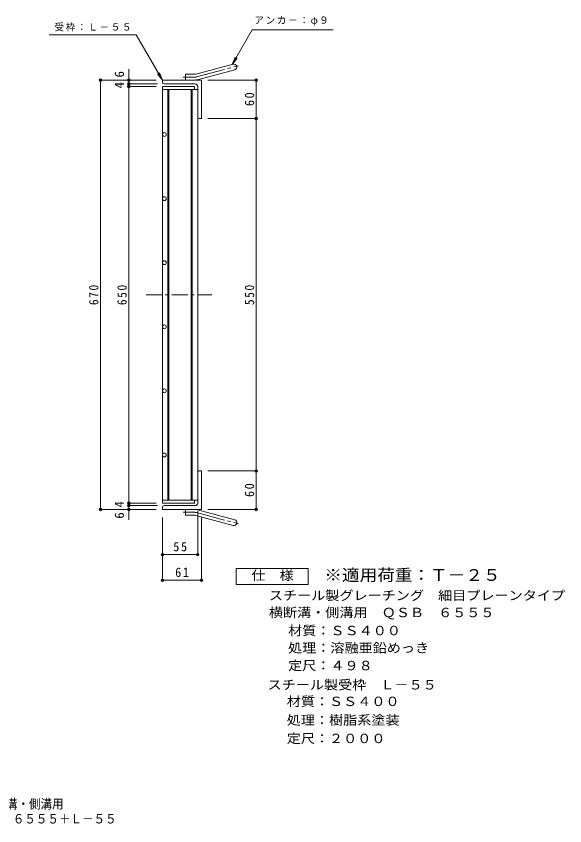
# Model space of a CAD drawing. Units: millimetres at full size, sheet at 1:5. Extents: x -890 to 894, y -688 to 677.
# Drawn here: x 38 to 894, y -688 to 576 of the extents above; entities that cross this region are included whole.
import ezdxf
from ezdxf.enums import TextEntityAlignment as Align

# ---------------------------------------------------------------- set-up
doc = ezdxf.new("R2010")
doc.units = ezdxf.units.MM
doc.header["$LTSCALE"] = 5
doc.header["$PDMODE"] = 32
doc.header["$PDSIZE"] = 4
doc.linetypes.add('CHAIN1', pattern=[8, 5, -1, 1, -1])
doc.linetypes.add('CHAIN2', pattern=[12, 9, -1, 1, -1])
for name, color, linetype, lineweight in [('B-1', 2, 'Continuous', 9), ('B-2', 3, 'Continuous', 9), ('B-4', 7, 'Continuous', 9), ('F-4_F-4ﾚｲﾔ', 2, 'Continuous', 9)]:
    doc.layers.add(name, color=color, linetype=linetype, lineweight=lineweight)
doc.layers.add('F-5_F-5ﾚｲﾔ', color=2, linetype='Continuous')
doc.styles.add('ＭＳ ゴシック', font='')
doc.styles.get('ＭＳ ゴシック').set_extended_font_data('MS Gothic')

msp = doc.modelspace()

# ---------------------------------------------------------------- linework, layer by layer
at = {"layer": 'B-1'}
for p, q in [((318.73, 485.252), (376.921, 500.844)), ((302.586, 475.945), (302.586, 484.945)), ((316.401, 484.945), (302.586, 484.945)), ((321.06, 476.559), (379.251, 492.151)), ((266.586, 472.445), (266.586, 475.945)), ((327.586, 475.945), (266.586, 475.945)), ((317.586, 469.945), (269.086, 469.945)), ((327.586, 475.945), (327.586, 415.945)), ((321.586, 465.945), (321.586, 418.445)), ((324.086, 415.945), (327.586, 415.945)), ((321.586, -184.054), (321.586, -136.554)), ((324.086, -134.054), (327.586, -134.054)), ((327.586, -194.054), (327.586, -134.054)), ((317.586, -188.054), (269.086, -188.054)), ((266.586, -190.554), (266.586, -194.054)), ((327.586, -194.054), (266.586, -194.054)), ((302.586, -194.054), (302.586, -203.054)), ((321.06, -194.668), (379.251, -210.26)), ((316.401, -203.054), (302.586, -203.054)), ((318.73, -203.361), (376.921, -218.953))]:
    msp.add_line(p, q, dxfattribs=at)
at = {"layer": 'B-1', "linetype": 'CHAIN2'}
for p, q in [((319.895, 480.905), (385.062, 498.367)), ((316.401, 480.445), (298.781, 480.445)), ((316.401, -198.554), (298.781, -198.554)), ((319.895, -199.014), (385.062, -216.476))]:
    msp.add_line(p, q, dxfattribs=at)
at = {"layer": 'B-1'}
for centre, radius, start, end in [((378.086, 496.497), 4.5, 285.00014, 104.99991), ((316.401, 493.945), 9, 270, 285.00002), ((269.086, 472.445), 2.5, 180, 270), ((316.401, 493.945), 18, 270, 285), ((317.586, 465.945), 4, 0, 90), ((324.086, 418.445), 2.5, 180, 270), ((324.086, -136.554), 2.5, 90, 180), ((269.086, -190.554), 2.5, 90, 180), ((317.586, -184.054), 4, 270, 0), ((316.401, -212.054), 18, 75, 90), ((316.401, -212.054), 9, 74.99998, 90), ((378.086, -214.606), 4.5, 255.00009, 74.99986)]:
    msp.add_arc(centre, radius, start, end, dxfattribs=at)
at = {"layer": 'B-1', "linetype": 'CHAIN2'}
for centre, start, end in [((316.401, 493.945), 270, 284.99995), ((316.401, -212.054), 75.00005, 90)]:
    msp.add_arc(centre, 13.5, start, end, dxfattribs=at)
at = {"layer": 'B-2'}
for p, q in [((266.586, 465.945), (316.586, 465.945)), ((266.586, 465.945), (266.586, -184.054)), ((266.586, 461.445), (321.586, 461.445)), ((275.086, 461.445), (275.086, -179.554)), ((276.586, 461.445), (276.586, -179.554)), ((311.586, 461.445), (311.586, -179.554)), ((313.086, 461.445), (313.086, -179.554)), ((316.586, 465.945), (316.586, 461.445)), ((321.586, 461.445), (321.586, -179.554)), ((266.586, -179.554), (321.586, -179.554)), ((266.586, -184.054), (316.586, -184.054)), ((316.586, -184.054), (316.586, -179.554))]:
    msp.add_line(p, q, dxfattribs=at)
at = {"layer": 'B-2', "linetype": 'CHAIN1'}
msp.add_line((241.041, 140.946), (343.527, 140.946), dxfattribs=at)
at = {"layer": 'B-2'}
for centre in [(269.586, 390.945), (269.586, 290.945), (269.586, 190.945), (269.586, 90.945), (269.586, -9.055), (269.586, -109.055)]:
    msp.add_circle(centre, 3, dxfattribs=at)
at = {"layer": 'B-4'}
for p, q in [((89.992, 546.545), (225.825, 546.545)), ((266.586, 475.945), (225.825, 546.545)), ((375.336, 500.395), (406.624, 554.586)), ((406.624, 554.586), (532.97, 554.586)), ((375.336, 500.395), (380.119, 511.943)), ((375.336, 500.395), (382.945, 510.311)), ((214.045, 492.798), (214.045, 469.945)), ((266.586, 475.945), (258.976, 485.862)), ((266.586, 475.945), (261.802, 487.494)), ((168.385, 475.945), (256.586, 475.945)), ((169.885, 475.945), (169.885, -194.054)), ((212.545, 469.945), (259.086, 469.945)), ((214.045, 469.945), (214.045, 465.945)), ((414.312, 475.945), (337.586, 475.945)), ((412.812, 475.945), (412.812, 415.945)), ((212.545, 465.945), (256.586, 465.945)), ((214.045, 465.945), (214.045, -184.054)), ((414.312, 415.945), (337.586, 415.945)), ((412.812, 415.945), (412.812, -134.054)), ((414.312, -134.054), (337.586, -134.054)), ((412.812, -134.054), (412.812, -194.054)), ((212.545, -184.054), (256.586, -184.054)), ((212.545, -188.054), (259.086, -188.054)), ((214.045, -184.054), (214.045, -188.054)), ((214.045, -188.054), (214.045, -210.306)), ((168.385, -194.054), (256.586, -194.054)), ((321.586, -196.554), (321.586, -266.155)), ((414.312, -194.054), (337.586, -194.054)), ((266.586, -206.554), (266.586, -306.155)), ((327.586, -206.554), (327.586, -306.155)), ((266.586, -264.655), (321.586, -264.655)), ((266.586, -304.655), (327.586, -304.655))]:
    msp.add_line(p, q, dxfattribs=at)
for p in [(169.885, 475.945), (214.045, 475.945), (214.045, 469.945), (214.045, 465.945), (412.812, 475.945), (412.812, 415.945), (412.812, -134.054), (214.045, -184.054), (214.045, -188.054), (169.885, -194.054), (214.045, -194.054), (412.812, -194.054), (266.586, -264.655), (321.586, -264.655), (266.586, -304.655), (327.586, -304.655)]:
    msp.add_point(p, dxfattribs=at)
at = {"layer": 'F-4_F-4ﾚｲﾔ'}
msp.add_lwpolyline([(381.559, -311.069), (381.559, -286.069), (494.059, -286.069), (494.059, -311.069)], close=True, dxfattribs=at)

# ---------------------------------------------------------------- texts
at = {"layer": 'B-4', "color": 2, "style": 'ＭＳ ゴシック'}
for s, p in [('6', (211.045, 479.991)), ('4', (211.045, 462.945)), ('4', (211.045, -191.054)), ('6', (211.045, -208.522))]:
    msp.add_text(s, height=14.66, rotation=90, dxfattribs=at).set_placement(p, align=Align.BOTTOM_LEFT)
at = {"layer": 'B-4', "char_height": 11, "attachment_point": 7, "style": 'ＭＳ ゴシック'}
for s, insert in [('\\T1.17;アンカ－：φ９', (409.908, 560.828)), ('\\T1.17;受枠：Ｌ－５５', (98.215, 551.936))]:
    msp.add_mtext(s, dxfattribs=dict(at, insert=insert))
at = {"layer": 'B-4', "color": 2, "char_height": 14.66, "attachment_point": 7, "rotation": 90, "style": 'ＭＳ ゴシック'}
for s, insert in [('\\T1.27;\\W0.95;60', (409.812, 435.32)), ('\\T1.27;\\W0.9;670', (166.885, 124.696)), ('\\T1.27;\\W0.9;650', (211.045, 124.696)), ('\\T1.27;\\W0.9;550', (409.812, 124.696)), ('\\T1.27;\\W0.95;60', (409.812, -174.679))]:
    msp.add_mtext(s, dxfattribs=dict(at, insert=insert))
at = {"layer": 'B-4', "color": 2, "char_height": 14.66, "attachment_point": 7, "style": 'ＭＳ ゴシック'}
for s, insert in [('\\T1.27;\\W0.95;55', (283.461, -259.655)), ('\\T1.27;\\W0.95;61', (286.461, -299.655))]:
    msp.add_mtext(s, dxfattribs=dict(at, insert=insert))
at = {"layer": 'F-4_F-4ﾚｲﾔ', "style": 'ＭＳ ゴシック', "width": 1.1}
for s, p in [('仕\u3000様', (405.309, -308.569)), ('スチール製グレーチング\u3000細目プレーンタイプ', (432.604, -340.029)), ('横断溝・側溝用\u3000ＱＳＢ\u3000６５５５', (432.604, -366.587)), ('材質：ＳＳ４００', (462.581, -394.804)), ('処理：溶融亜鉛めっき', (462.581, -421.858)), ('定尺：４９８', (462.581, -449.394)), ('スチール製受枠\u3000Ｌ－５５', (430.575, -479.459)), ('処理：樹脂系塗装', (460.431, -534.459))]:
    msp.add_text(s, height=14.66, dxfattribs=at).set_placement(p, align=Align.BOTTOM_LEFT)
at = {"layer": 'F-5_F-5ﾚｲﾔ', "color": 3, "style": 'ＭＳ ゴシック', "width": 1.1}
msp.add_text('※適用荷重：Ｔ－２５', height=18.33, dxfattribs=at).set_placement((519.059, -311.069), align=Align.BOTTOM_LEFT)
at = {"layer": 'F-5_F-5ﾚｲﾔ', "style": 'ＭＳ ゴシック'}
for s, width, p in [('材質：ＳＳ４００', 1.1, (460.431, -505.309)), ('定尺：２０００', 1.1, (460.431, -563.134)), ('スチール製グレーチング\u3000細目プレーンタイプ\u3000横断溝・側溝用', 0.9, (-409.447, -665.304)), ('ＱＳＢ\u3000６５５５＋Ｌ－５５', 0.9, (-38.802, -688.501))]:
    msp.add_text(s, height=14.66, dxfattribs=dict(at, width=width)).set_placement(p, align=Align.BOTTOM_LEFT)

doc.saveas('drawing.dxf')
